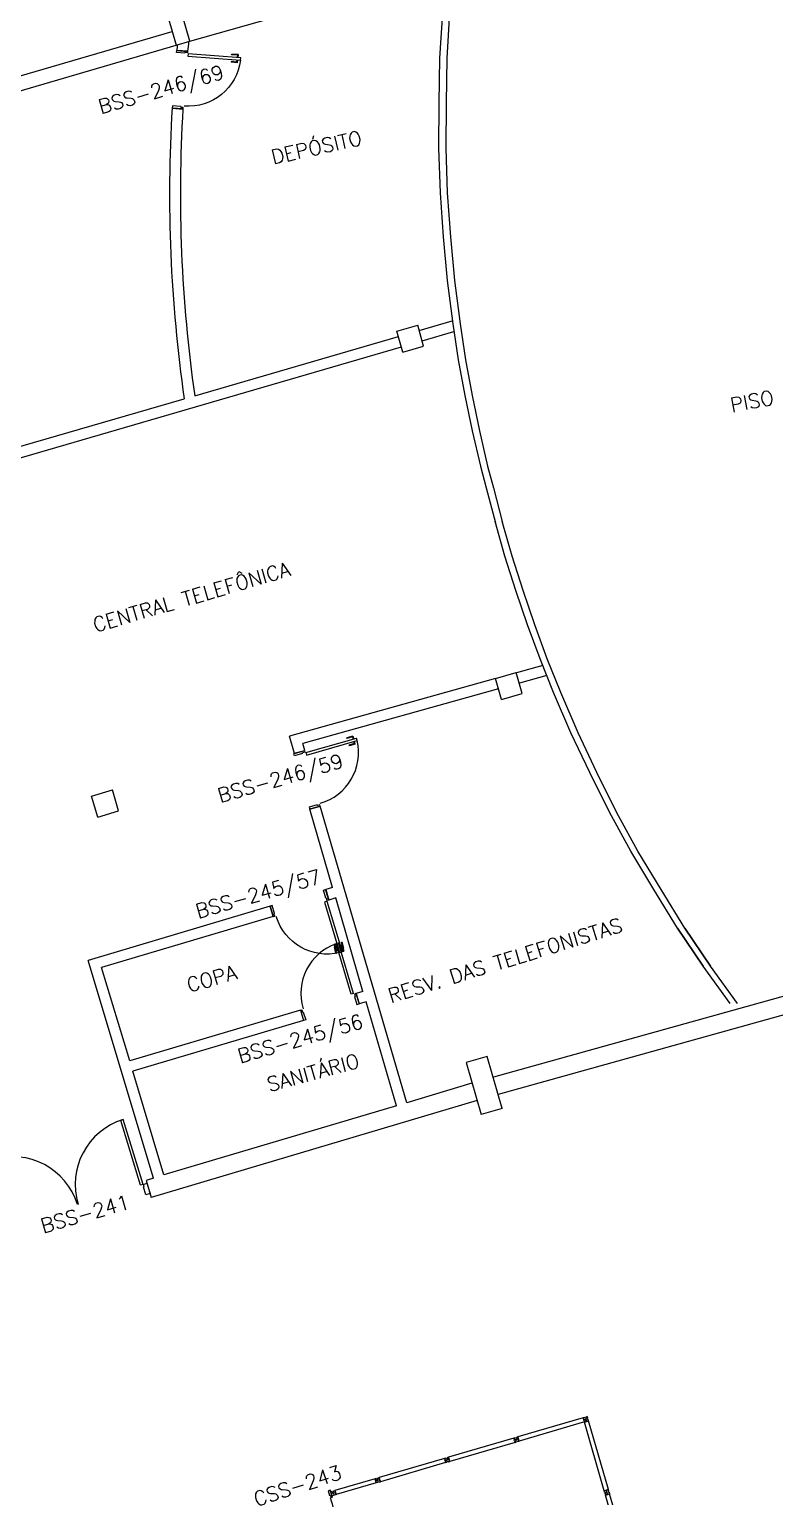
# Model space of a CAD drawing. Extents: x -152 to 150, y 325 to 437.
# Drawn here: x -120.01 to -109.69, y 390.46 to 410.78 of the extents above; entities that cross this region are included whole.
import ezdxf
from ezdxf.enums import TextEntityAlignment as Align

# ---------------------------------------------------------------- set-up
doc = ezdxf.new("R2010")
doc.units = 0
doc.header["$LTSCALE"] = 0.01
doc.header["$MEASUREMENT"] = 0
doc.header["$PDMODE"] = 98
doc.layers.get('0').update_dxf_attribs({"linetype": 'CONTINUOUS'})
doc.layers.get('DEFPOINTS').update_dxf_attribs({"linetype": 'CONTINUOUS'})
for name, color, linetype in [('ALV', 2, 'CONTINUOUS'), ('DIV', 2, 'CONTINUOUS'), ('ESQ', 1, 'CONTINUOUS'), ('ESTR', 3, 'CONTINUOUS'), ('PORTA', 2, 'CONTINUOUS'), ('TEXTO', 2, 'CONTINUOUS'), ('TEXTO-CENTRO-CUSTO', 2, 'CONTINUOUS'), ('TEXTO-ENDEREÇO', 2, 'CONTINUOUS')]:
    doc.layers.add(name, color=color, linetype=linetype)
doc.styles.add('1', font='romans.shx')
doc.styles.add('UNB-100', font='simplex.shx', dxfattribs={"height": 3})
doc.styles.add('UNB-100-1', font='simplex.shx', dxfattribs={"height": 0.2})
doc.dimstyles.new('1-600', dxfattribs={"dimtxt": 1.1, "dimasz": 2.5, "dimexe": 2, "dimexo": 4, "dimgap": 0.2, "dimtad": 1, "dimdec": 0, "dimzin": 4, "dimdsep": 46, "dimlunit": 6, "dimtxsty": '1', "dimblk1": 'NONE', "dimblk2": 'NONE', "dimsah": 1, "dimcen": 0, "dimclrd": 2, "dimclre": 2, "dimclrt": 2, "dimadec": 0, "dimazin": 0, "dimtfac": 1, "dimtdec": 0, "dimtmove": 2, "dimatfit": 3, "dimldrblk": 'NONE', "dimfxl": 1, "dimtolj": 1, "dimtzin": 0, "dimarcsym": 0})

# ---------------------------------------------------------------- blocks, each defined once
blk = doc.blocks.new('PILAR-SSC')
blk.add_lwpolyline([(0, 0), (0, -1.5), (0.2, -1.5), (0.2, 0)], close=True)
blk = doc.blocks.new('PTDP-SSC')
at = {"color": 2}
for p, q in [((0.055, 1.015), (0.09, 1.015)), ((0.055, 0.075), (0.055, 1.015)), ((0.09, 0.075), (0.09, 1.015)), ((1.91, 0.075), (1.91, 1.015)), ((1.945, 1.015), (1.91, 1.015)), ((1.945, 0.075), (1.945, 1.015)), ((0.05, 0.075), (0, 0.075)), ((0, 0.075), (0, -0.075)), ((0.05, 0.04), (0.05, 0.075)), ((0.06, 0.04), (0.05, 0.04)), ((0.055, 0.075), (0.09, 0.075)), ((0.06, -0.075), (0.06, 0.04)), ((1.945, 0.075), (1.91, 0.075)), ((1.94, -0.075), (1.94, 0.04)), ((1.94, 0.04), (1.95, 0.04)), ((1.95, 0.04), (1.95, 0.075)), ((1.95, 0.075), (2, 0.075)), ((2, 0.075), (2, -0.075)), ((0, -0.075), (0.06, -0.075)), ((2, -0.075), (1.94, -0.075))]:
    blk.add_line(p, q, dxfattribs=at)
at = {"color": 1}
for centre, start, end in [((0.055, 0.075), 0, 90), ((1.945, 0.075), 90, 180)]:
    blk.add_arc(centre, 0.94, start, end, dxfattribs=at)
blk = doc.blocks.new('PD80-SSC')
at = {"color": 2}
for p, q in [((-0.777, 0.01), (-0.777, -0.03)), ((-0.777, 0.01), (-0.687, 0.01)), ((-0.687, 0), (-0.687, 0.01)), ((-0.075, 0), (0.075, 0)), ((-0.075, 0), (-0.075, -0.02)), ((0.075, -0.03), (0.075, 0)), ((-0.817, -0.065), (-0.817, -0.03)), ((-0.085, -0.03), (-0.817, -0.03)), ((-0.085, -0.065), (-0.817, -0.065)), ((-0.777, -0.105), (-0.777, -0.065)), ((-0.777, -0.105), (-0.687, -0.105)), ((-0.767, 0), (-0.767, -0.03)), ((-0.767, 0), (-0.687, 0)), ((-0.767, -0.095), (-0.767, -0.065)), ((-0.767, -0.095), (-0.687, -0.095)), ((-0.687, -0.095), (-0.687, -0.105)), ((-0.085, -0.03), (-0.085, -0.065)), ((-0.075, -0.02), (-0.04, -0.02)), ((-0.04, -0.03), (-0.04, -0.02)), ((-0.04, -0.03), (0.075, -0.03)), ((-0.075, -0.781), (-0.04, -0.781)), ((-0.075, -0.801), (-0.075, -0.781)), ((-0.075, -0.801), (0.075, -0.801)), ((-0.075, -0.802), (0.075, -0.802)), ((-0.04, -0.771), (0.075, -0.771)), ((-0.04, -0.771), (-0.04, -0.781)), ((0.075, -0.771), (0.075, -0.801))]:
    blk.add_line(p, q, dxfattribs=at)
at = {"color": 1}
blk.add_arc((-0.085, -0.03), 0.731, 182.6571, 270, dxfattribs=at)
blk = doc.blocks.new('PISOANF-SSC')
for p, q in [((0, 0), (-0.224, -0.6)), ((-0.224, -0.6), (-0.427, -1.2)), ((-0.427, -1.2), (-0.603, -1.8)), ((-0.603, -1.8), (-0.772, -2.4)), ((-0.772, -2.4), (-0.914, -3)), ((-0.914, -3), (-1.032, -3.6)), ((-1.032, -3.6), (-1.14, -4.2)), ((-1.14, -4.2), (-1.223, -4.8)), ((-1.223, -4.8), (-1.28, -5.3)), ((-1.28, -5.3), (-1.324, -5.8)), ((-1.324, -5.8), (-1.355, -6.3)), ((-1.355, -6.3), (-1.374, -6.8)), ((-1.374, -6.8), (-1.374, -7.111)), ((-1.374, -7.111), (-1.38, -7.611)), ((-1.374, -8.093), (-1.38, -7.593)), ((-1.355, -8.593), (-1.374, -8.093)), ((-1.324, -9.093), (-1.355, -8.593)), ((-1.28, -9.593), (-1.324, -9.093)), ((-1.223, -10.093), (-1.28, -9.593)), ((-1.14, -10.693), (-1.223, -10.093)), ((-1.032, -11.293), (-1.14, -10.693)), ((-0.914, -11.893), (-1.032, -11.293)), ((-0.772, -12.493), (-0.914, -11.893)), ((-0.603, -13.093), (-0.772, -12.493)), ((-0.427, -13.693), (-0.603, -13.093))]:
    blk.add_line(p, q)
blk.add_lwpolyline([(-0.224, -14.293), (-0.427, -13.693)], close=True)
blk.add_lwpolyline([(0, -14.893), (-0.224, -14.293)])
blk = doc.blocks.new('PE80-SSC')
at = {"color": 2}
for p, q in [((0.075, 0), (-0.075, 0)), ((-0.075, -0.03), (-0.075, 0)), ((0.075, 0), (0.075, -0.02)), ((0.777, 0.01), (0.687, 0.01)), ((0.687, 0), (0.687, 0.01)), ((0.777, 0.01), (0.777, -0.03)), ((0.04, -0.03), (-0.075, -0.03)), ((0.075, -0.02), (0.04, -0.02)), ((0.04, -0.03), (0.04, -0.02)), ((0.085, -0.03), (0.817, -0.03)), ((0.085, -0.03), (0.085, -0.065)), ((0.085, -0.065), (0.817, -0.065)), ((0.767, 0), (0.687, 0)), ((0.767, -0.095), (0.687, -0.095)), ((0.687, -0.095), (0.687, -0.105)), ((0.777, -0.105), (0.687, -0.105)), ((0.767, 0), (0.767, -0.03)), ((0.767, -0.095), (0.767, -0.065)), ((0.777, -0.105), (0.777, -0.065)), ((0.817, -0.065), (0.817, -0.03)), ((0.04, -0.771), (-0.075, -0.771)), ((-0.075, -0.771), (-0.075, -0.801)), ((0.075, -0.801), (-0.075, -0.801)), ((0.075, -0.802), (-0.075, -0.802)), ((0.04, -0.771), (0.04, -0.781)), ((0.075, -0.781), (0.04, -0.781)), ((0.075, -0.801), (0.075, -0.781))]:
    blk.add_line(p, q, dxfattribs=at)
at = {"color": 1}
blk.add_arc((0.085, -0.03), 0.731, 270, 357.3429, dxfattribs=at)
blk = doc.blocks.new('DIVMT-SSC')
for p, q in [((0, 0.005), (0, -0.005)), ((0, -0.005), (0, 0.005)), ((-0.03, -0.03), (-0.03, -0.97)), ((0.006, -0.03), (-0.006, -0.03)), ((-0.005, 0), (0.005, 0)), ((0.005, 0), (-0.005, 0)), ((0.006, -0.02), (0.006, -0.03)), ((0.03, -0.03), (0.03, -0.97)), ((0.03, -0.97), (-0.03, -0.97)), ((-0.006, -0.98), (-0.006, -0.97)), ((-0.006, -0.98), (0.006, -0.98)), ((0.006, -1.001), (-0.006, -1.001)), ((0.005, -0.97), (-0.005, -0.97)), ((0, -0.994), (0, -1.007)), ((0.006, -0.98), (0.006, -0.97)), ((0, -1.02), (0, -1.021))]:
    blk.add_line(p, q)
blk.add_lwpolyline([(0.006, -0.02), (-0.006, -0.02), (0.006, -0.02), (0.006, -0.03), (0.03, -0.03), (0.03, -0.008), (0.02, -0.008), (0.02, 0.008), (0.03, 0.008), (0.03, 0.03), (0.006, 0.03), (0.006, 0.02), (-0.006, 0.02), (-0.006, 0.03), (-0.03, 0.03), (-0.03, 0.008), (-0.02, 0.008), (-0.02, -0.008), (-0.03, -0.008), (-0.03, -0.03), (-0.006, -0.03), (-0.006, -0.02), (-0.006, -0.03)])
blk = doc.blocks.new('PDV2E-SSC')
at = {"layer": 'DIV'}
for p, q in [((0.034, 0.925), (0.034, 0.835)), ((0.034, 0.925), (0.074, 0.925)), ((0.044, 0.835), (0.034, 0.835)), ((0.044, 0.915), (0.044, 0.835)), ((0.044, 0.915), (0.074, 0.915)), ((0.076, 0.05), (0.076, 0.965)), ((0.106, 0.965), (0.076, 0.965)), ((0.106, 0.05), (0.106, 0.965)), ((0.148, 0.925), (0.108, 0.925)), ((0.138, 0.915), (0.108, 0.915)), ((0.138, 0.915), (0.138, 0.835)), ((0.138, 0.835), (0.148, 0.835)), ((0.148, 0.925), (0.148, 0.835)), ((0.031, 0.05), (0.031, -0.05)), ((0.051, 0.05), (0.031, 0.05)), ((0.051, 0.02), (0.051, 0.05)), ((0.051, 0.02), (0.061, 0.02)), ((0.061, -0.05), (0.061, 0.02)), ((0.076, 0.05), (0.106, 0.05)), ((0.95, 0.02), (0.94, 0.02)), ((0.94, -0.05), (0.94, 0.02)), ((0.95, 0.02), (0.95, 0.05)), ((0.95, 0.05), (0.97, 0.05)), ((0.97, 0.05), (0.97, 0.035)), ((0.97, 0.035), (0.97, -0.035)), ((0.031, -0.05), (0.061, -0.05)), ((0.97, -0.05), (0.94, -0.05)), ((0.97, -0.035), (0.97, -0.05))]:
    blk.add_line(p, q, dxfattribs=at)
at = {"layer": 'DIV', "color": 1}
blk.add_arc((0.076, 0.1), 0.865, 356.6786, 90, dxfattribs=at)
blk = doc.blocks.new('A$C73356FFD')
at = {"layer": 'DIV'}
for p, q in [((0.025, 0.03), (0.035, 0.03)), ((0.035, 0.03), (0.025, 0.03)), ((0.03, 0.025), (0.03, 0.035)), ((0.03, 0.035), (0.03, 0.025))]:
    blk.add_line(p, q, dxfattribs=at)
blk.add_lwpolyline([(0.009, 0.036), (0, 0.036), (0, 0.06), (0.022, 0.06), (0.022, 0.05), (0.038, 0.05), (0.038, 0.06), (0.06, 0.06), (0.06, 0.036), (0.05, 0.036), (0.05, 0.024), (0.06, 0.024), (0.06, 0), (0.038, 0), (0.038, 0.01), (0.022, 0.01), (0.022, 0), (0, 0), (0, 0.024), (0.009, 0.024)], close=True, dxfattribs=at)
blk = doc.blocks.new('*D70')
at = {"layer": 'DEFPOINTS', "color": 0, "transparency": 16777216}
for p in [(-120.213, 418.267), (-114.89, 413.002), (-114.486, 411.557), (-125.382, 409.923), (-124.03, 405.588)]:
    blk.add_point(p, dxfattribs=at)
at = {"layer": 'TEXTO-CENTRO-CUSTO', "color": 2, "lineweight": -2, "transparency": 16777216}
blk.add_line((-126.574, 413.741), (-127.915, 418.037), dxfattribs=at)
blk.add_arc((-16.932, 62.388), 370.563, 105.60976, 107.33081, dxfattribs=at)
at = {"layer": 'TEXTO-CENTRO-CUSTO', "color": 2, "transparency": 16777216, "insert": (-122.206, 418.465), "char_height": 1.1, "attachment_point": 5, "rotation": 16.4703, "style": '1'}
blk.add_mtext('\\A1;Telefonia', dxfattribs=at)
blk = doc.blocks.new('_NONE')
at = {"color": 0, "linetype": 'ByBlock'}
blk.add_circle((0, 0), 0.25, dxfattribs=at)

msp = doc.modelspace()

# ---------------------------------------------------------------- linework, layer by layer
at = {"layer": 'ALV'}
for p, q in [((-117.79, 410.619), (-114.487, 411.557)), ((-121.333, 409.789), (-118.038, 410.756)), ((-121.277, 409.598), (-117.982, 410.564)), ((-117.972, 410.491), (-117.822, 410.479)), ((-118.034, 409.692), (-117.884, 409.68)), ((-114.615, 406.613), (-114.157, 406.746)), ((-117.723, 405.708), (-114.903, 406.529)), ((-114.574, 406.468), (-114.134, 406.597)), ((-120.231, 404.822), (-114.862, 406.385)), ((-120.273, 404.966), (-117.868, 405.666)), ((-112.906, 401.973), (-113.27, 401.872)), ((-112.85, 401.833), (-113.229, 401.727)), ((-113.559, 401.791), (-116.412, 400.994)), ((-113.518, 401.647), (-116.225, 400.89)), ((-116.342, 400.753), (-116.412, 400.994)), ((-116.197, 400.794), (-116.225, 400.89)), ((-116.342, 400.753), (-116.197, 400.794)), ((-116.129, 399.98), (-115.986, 400.021)), ((-114.788, 395.915), (-115.986, 400.021)), ((-115.814, 398.896), (-116.129, 399.98)), ((-115.814, 398.896), (-115.91, 398.867)), ((-115.91, 398.867), (-115.868, 398.723)), ((-116.679, 398.638), (-119.201, 397.887)), ((-116.679, 398.638), (-116.636, 398.495)), ((-115.772, 398.752), (-115.868, 398.723)), ((-115.394, 397.456), (-115.772, 398.752)), ((-116.636, 398.495), (-119.014, 397.787)), ((-107.128, 398.074), (-113.589, 396.269)), ((-118.293, 394.871), (-119.201, 397.887)), ((-118.624, 396.494), (-119.014, 397.787)), ((-107.062, 397.833), (-113.522, 396.028)), ((-115.394, 397.456), (-115.49, 397.427)), ((-115.49, 397.427), (-115.449, 397.283)), ((-116.258, 397.198), (-118.624, 396.494)), ((-116.258, 397.198), (-116.217, 397.054)), ((-115.352, 397.312), (-115.449, 397.283)), ((-114.932, 395.872), (-115.352, 397.312)), ((-116.217, 397.054), (-118.581, 396.35)), ((-118.149, 394.914), (-118.581, 396.35)), ((-113.885, 396.184), (-114.788, 395.915)), ((-113.814, 395.944), (-118.325, 394.601)), ((-114.932, 395.872), (-118.149, 394.914)), ((-118.293, 394.871), (-118.398, 394.84)), ((-118.398, 394.84), (-118.325, 394.601))]:
    msp.add_line(p, q, dxfattribs=at)
for radius, start, end in [(19.675, 173.831, 174.2264), (19.825, 174.0089, 174.2364), (19.825, 176.5514, 188.2186), (19.675, 176.5613, 188.1571)]:
    msp.add_arc((-98.247, 408.5), radius, start, end, dxfattribs=at)
at = {"layer": 'DIV'}
for p, q in [((-112.329, 391.492), (-112.272, 391.509)), ((-112.054, 390.54), (-112.329, 391.492)), ((-112.315, 391.528), (-112.303, 391.532)), ((-112.307, 391.523), (-112.311, 391.536)), ((-112.298, 391.511), (-112.309, 391.508)), ((-112.309, 391.508), (-112.306, 391.499)), ((-112.305, 391.499), (-112.296, 391.502)), ((-112.3, 391.499), (-112.3, 391.5)), ((-112.298, 391.511), (-112.295, 391.502)), ((-111.997, 390.557), (-112.272, 391.509)), ((-115.227, 390.706), (-115.782, 390.543)), ((-115.206, 390.712), (-115.227, 390.706)), ((-115.227, 390.706), (-115.22, 390.683)), ((-115.21, 390.648), (-115.227, 390.706)), ((-115.227, 390.706), (-115.221, 390.686)), ((-115.221, 390.686), (-115.226, 390.703)), ((-115.211, 390.685), (-115.22, 390.683)), ((-115.211, 390.685), (-115.22, 390.683)), ((-115.217, 390.672), (-115.22, 390.682)), ((-115.208, 390.674), (-115.217, 390.671)), ((-115.208, 390.674), (-115.217, 390.671)), ((-115.21, 390.648), (-115.217, 390.671)), ((-115.208, 390.674), (-115.211, 390.685)), ((-115.211, 390.685), (-115.208, 390.674)), ((-115.189, 390.654), (-115.21, 390.648)), ((-115.206, 390.712), (-115.203, 390.702)), ((-115.203, 390.702), (-115.188, 390.707)), ((-115.195, 390.684), (-115.185, 390.687)), ((-115.185, 390.687), (-115.195, 390.684)), ((-115.192, 390.664), (-115.176, 390.668)), ((-115.189, 390.654), (-115.192, 390.664)), ((-115.191, 390.716), (-115.169, 390.723)), ((-115.191, 390.716), (-115.188, 390.707)), ((-115.188, 390.68), (-115.191, 390.69)), ((-115.191, 390.69), (-115.188, 390.68)), ((-115.174, 390.659), (-115.176, 390.668)), ((-115.174, 390.659), (-115.153, 390.665)), ((-115.172, 390.697), (-115.163, 390.7)), ((-115.168, 390.685), (-115.172, 390.697)), ((-115.163, 390.7), (-115.169, 390.723)), ((-115.168, 390.685), (-115.159, 390.688)), ((-115.159, 390.688), (-115.153, 390.665)), ((-115.821, 390.5), (-115.822, 390.5)), ((-115.796, 390.508), (-115.809, 390.504)), ((-115.801, 390.5), (-115.804, 390.512)), ((-115.784, 390.517), (-115.775, 390.52)), ((-115.784, 390.517), (-115.781, 390.506)), ((-115.765, 390.486), (-115.782, 390.543)), ((-115.781, 390.506), (-115.771, 390.509)), ((-115.772, 390.51), (-115.775, 390.519)), ((-115.21, 390.648), (-115.765, 390.486)), ((-112.054, 390.54), (-111.997, 390.557)), ((-112.054, 390.54), (-112.031, 390.547)), ((-112.048, 390.519), (-112.054, 390.54)), ((-112.048, 390.519), (-112.039, 390.522)), ((-112.044, 390.504), (-112.034, 390.506)), ((-112.044, 390.504), (-112.038, 390.482)), ((-112.039, 390.522), (-112.034, 390.506)), ((-112.015, 390.489), (-112.038, 390.482)), ((-112.029, 390.538), (-112.031, 390.547)), ((-112.029, 390.538), (-112.031, 390.547)), ((-112.03, 390.547), (-112.021, 390.55)), ((-112.029, 390.538), (-112.017, 390.541)), ((-112.017, 390.541), (-112.029, 390.538)), ((-112.022, 390.518), (-112.012, 390.521)), ((-112.012, 390.521), (-112.022, 390.518)), ((-111.997, 390.557), (-112.02, 390.55)), ((-112.017, 390.541), (-112.02, 390.55)), ((-112.017, 390.541), (-112.02, 390.55)), ((-112.019, 390.524), (-112.016, 390.515)), ((-112.016, 390.515), (-112.019, 390.524)), ((-111.997, 390.557), (-112.017, 390.551)), ((-112.017, 390.551), (-112, 390.556)), ((-112.017, 390.498), (-112.006, 390.502)), ((-112.017, 390.498), (-112.015, 390.489)), ((-112.006, 390.502), (-112.003, 390.492)), ((-112.003, 390.492), (-111.98, 390.499)), ((-111.991, 390.536), (-112, 390.533)), ((-112, 390.533), (-111.996, 390.517)), ((-111.991, 390.536), (-111.997, 390.557)), ((-111.986, 390.52), (-111.996, 390.517)), ((-111.986, 390.52), (-111.98, 390.499))]:
    msp.add_line(p, q, dxfattribs=at)
at = {"layer": 'ESTR'}
for p, q in [((-114.924, 406.601), (-114.636, 406.684)), ((-114.842, 406.312), (-114.924, 406.601)), ((-114.554, 406.395), (-114.636, 406.684)), ((-114.554, 406.395), (-114.636, 406.684)), ((-114.842, 406.312), (-114.554, 406.395)), ((-113.559, 401.791), (-113.271, 401.874)), ((-113.189, 401.585), (-113.271, 401.874)), ((-113.477, 401.502), (-113.559, 401.791)), ((-113.477, 401.502), (-113.189, 401.585)), ((-119.151, 400.16), (-118.863, 400.247)), ((-118.778, 399.959), (-118.863, 400.247)), ((-119.065, 399.872), (-119.151, 400.16)), ((-119.065, 399.872), (-118.778, 399.959)), ((-113.676, 396.556), (-113.964, 396.473)), ((-113.468, 395.836), (-113.676, 396.556)), ((-113.964, 396.473), (-113.756, 395.753)), ((-113.468, 395.836), (-113.756, 395.753))]:
    msp.add_line(p, q, dxfattribs=at)

# ---------------------------------------------------------------- block references
at = {"layer": 'ALV', "rotation": 15.29147446556139}
for p in [(-114.237, 411.655), (-114.137, 411.655)]:
    msp.add_blockref('PISOANF-SSC', p, dxfattribs=at)
at = {"layer": 'DIV'}
for name, p, rotation in [('DIVMT-SSC', (-112.309, 391.53), 286.3413000000031), ('DIVMT-SSC', (-113.269, 391.248), 286.3413000000031), ('DIVMT-SSC', (-114.23, 390.967), 286.3413000000031), ('A$C73356FFD', (-115.782, 390.543), 196.3413000000018), ('DIVMT-SSC', (-111.739, 389.556), 196.0975609756103)]:
    msp.add_blockref(name, p, dxfattribs=dict(at, rotation=rotation))
at = {"layer": 'DIV', "xscale": -1, "rotation": 196.5853658536379}
msp.add_blockref('PDV2E-SSC', (-116.762, 390.224), dxfattribs=at)
at = {"layer": 'ESQ', "xscale": -1}
for p, rotation in [((-117.897, 410.485), 355.5380038712975), ((-115.89, 398.795), 286.6918811738559)]:
    msp.add_blockref('PD80-SSC', p, dxfattribs=dict(at, rotation=rotation))
at = {"layer": 'ESQ'}
for name, p, rotation in [('PE80-SSC', (-116.277, 400.771), 15.91025297955424), ('PD80-SSC', (-115.47, 397.355), 286.7141621263949)]:
    msp.add_blockref(name, p, dxfattribs=dict(at, rotation=rotation))
at = {"layer": 'ESTR', "rotation": 16.0975609756103}
msp.add_blockref('PILAR-SSC', (-118.398, 412.005), dxfattribs=at)
msp.add_blockref('PILAR-SSC', (-118.398, 412.005), dxfattribs=at)
at = {"layer": 'PORTA', "rotation": 17.07317073170612}
msp.add_blockref('PTDP-SSC', (-120.276, 394.14), dxfattribs=at)

# ---------------------------------------------------------------- texts
at = {"layer": 'TEXTO', "style": 'UNB-100'}
for s, rotation, p in [('DEPÓSITO', 12.4563, (-116.64, 408.913)), ('PISO ANFITEATRO', 10.8057, (-110.289, 405.476)), ('CENTRAL TELEFÔNICA', 16.2252, (-119.099, 402.43)), ('RESV. DAS TELEFONISTAS', 17.1355, (-115.011, 397.294)), ('COPA', 15.8273, (-117.8, 397.442)), ('SANITÁRIO', 15.1765, (-116.691, 396.064))]:
    msp.add_text(s, height=0.2, rotation=rotation, dxfattribs=at).set_placement(p)
at = {"layer": 'TEXTO-ENDEREÇO', "style": 'UNB-100-1'}
for s, rotation, p in [('BSS-246/69', 16.0824, (-118.162, 409.857)), ('BSS-246/59', 16.0824, (-116.511, 400.315)), ('BSS-245/57', 16.0824, (-116.817, 398.712)), ('BSS-245/56', 16.0824, (-116.236, 396.707)), ('BSS-241 ', 16.0824, (-119.149, 394.299)), ('CSS-243', 18.1275, (-116.269, 390.515))]:
    msp.add_text(s, height=0.2, rotation=rotation, dxfattribs=at).set_placement(p, align=Align.CENTER)

# ---------------------------------------------------------------- dimensions: what is measured, and where the dimension line sits
at = {"layer": 'TEXTO-CENTRO-CUSTO'}
dim = msp.add_angular_dim_2l(base=(-120.213, 418.267), line1=((-124.03, 405.588), (-125.382, 409.923)), line2=((-114.89, 413.002), (-114.486, 411.557)), text='Telefonia', dimstyle='1-600', override={"dimse1": 1, "dimazin": 1}, dxfattribs=at)
dim.commit()
dim.dimension.update_dxf_attribs({"geometry": '*D70', "text_midpoint": (-122.206, 418.465)})

doc.saveas('drawing.dxf')
